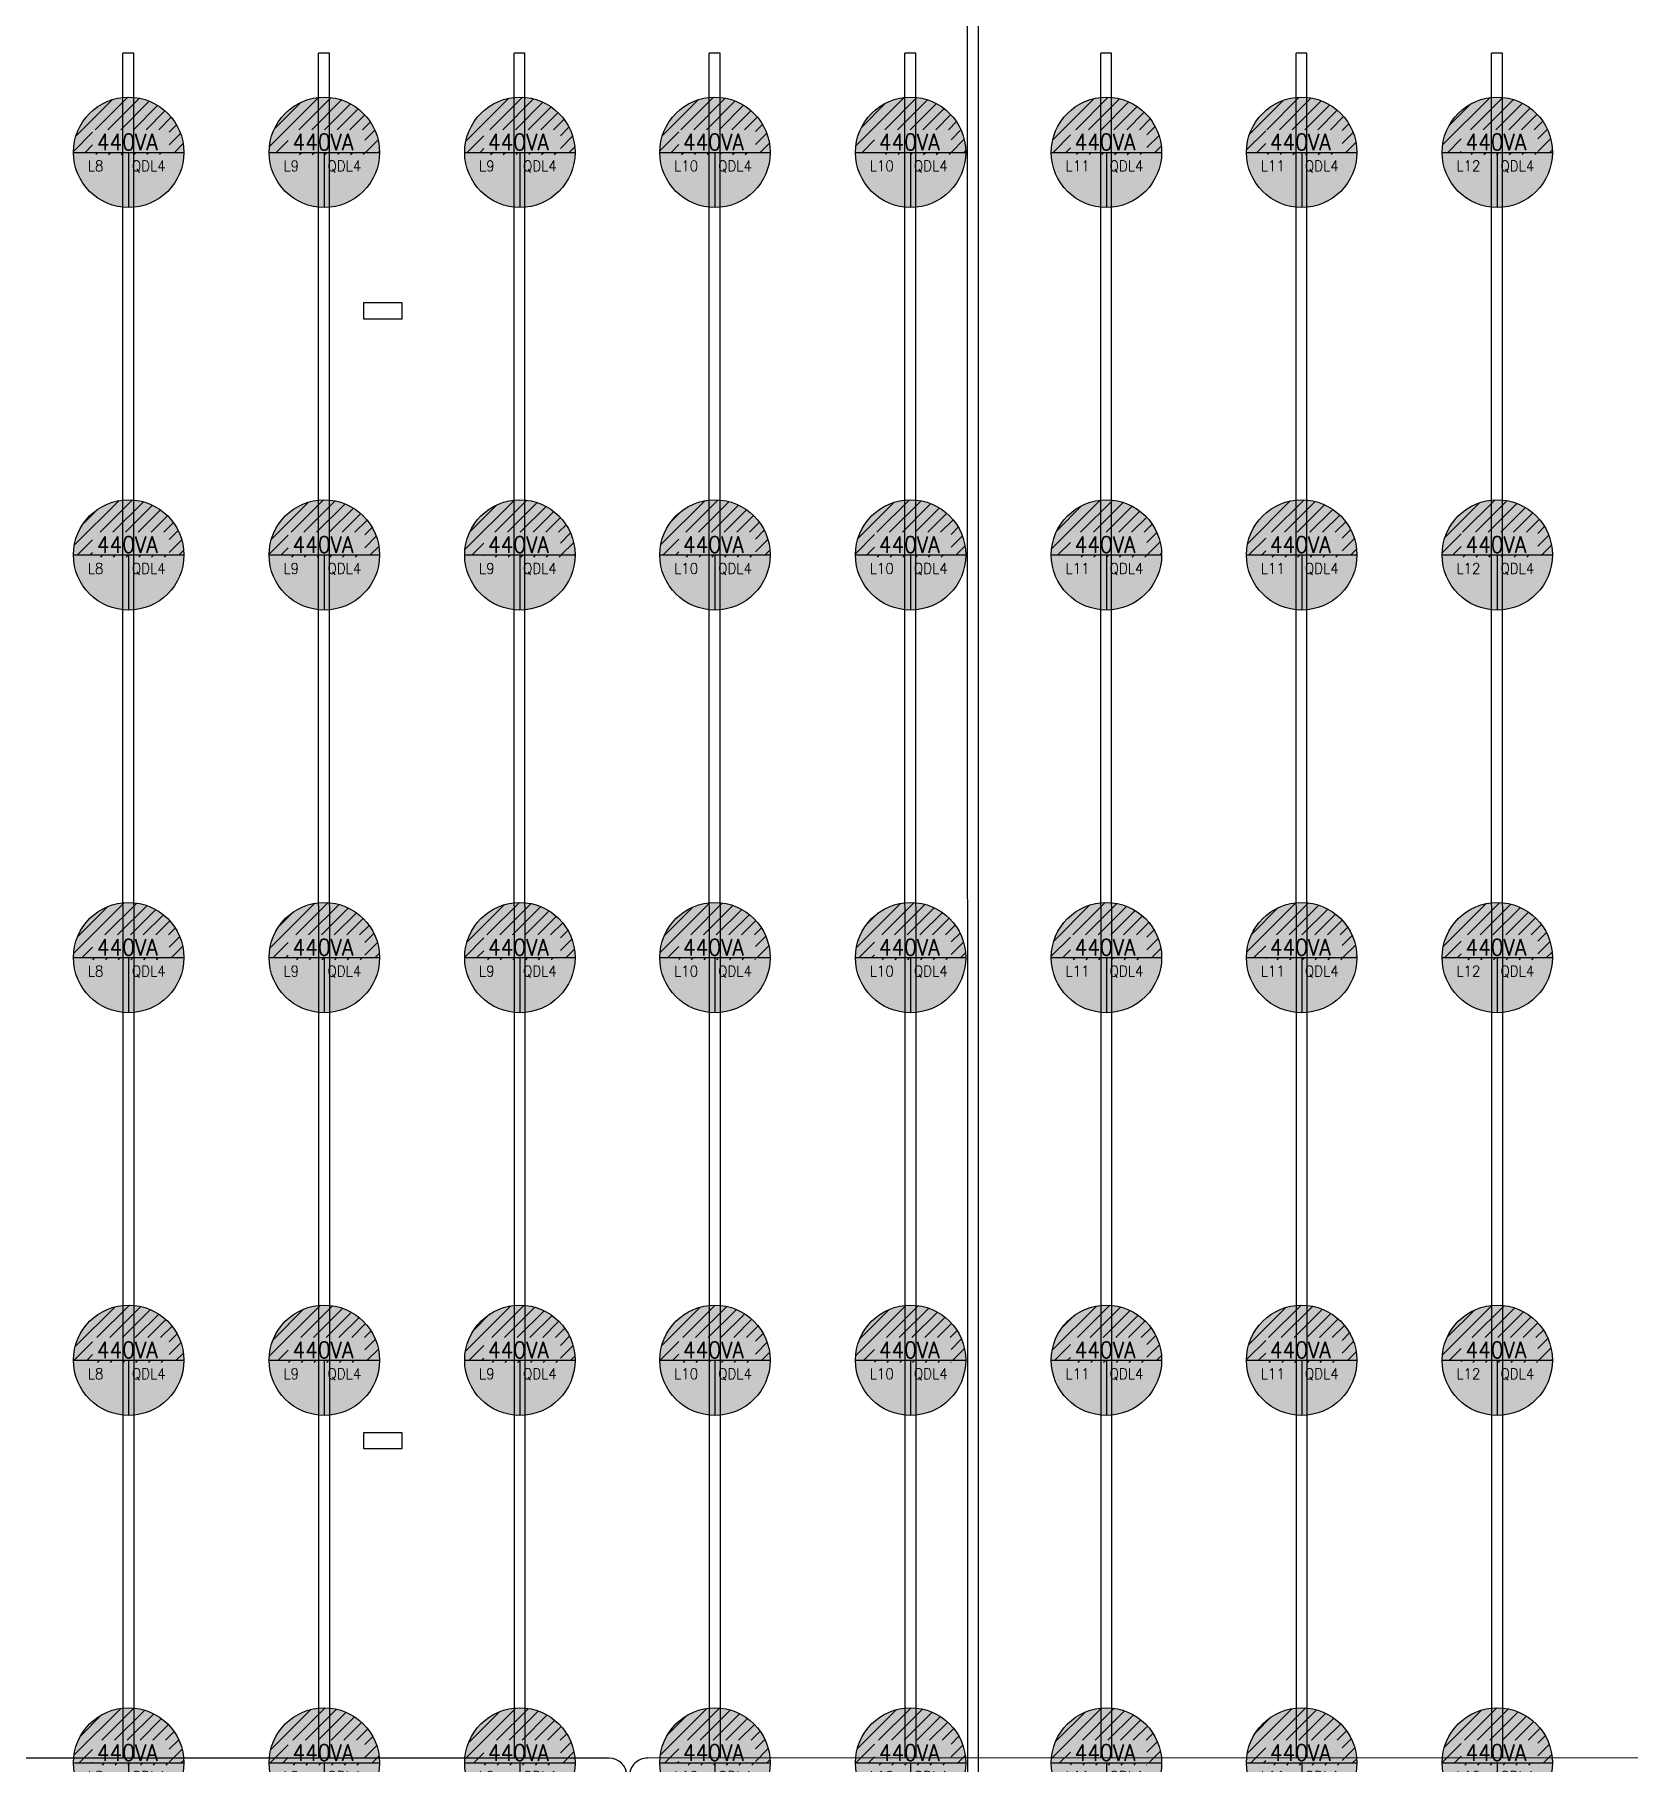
# Model space of a CAD drawing. Extents: x -543 to 641, y -146 to 322.
# Drawn here: x 370.39 to 392.53, y 25.09 to 49.09 of the extents above; entities that cross this region are included whole.
import ezdxf

# ---------------------------------------------------------------- set-up
doc = ezdxf.new("R2010")
doc.units = 0
doc.header["$MEASUREMENT"] = 0
for name, color, linetype in [('_ARQ', 5, 'Continuous'), ('_ELT-ELETROCALHAS', 1, 'Continuous'), ('_ELT-LUMINARIAS', 3, 'Continuous'), ('_ELT-MÁQUINAS', 3, 'Continuous')]:
    doc.layers.add(name, color=color, linetype=linetype)
doc.styles.add('textstyle4', font='arial.ttf')
doc.styles.add('textstyle6', font='Standard')

# ---------------------------------------------------------------- blocks, each defined once
blk = doc.blocks.new('LAMP_Recapagem')
at = {"true_color": 0xffffff}
h = blk.add_hatch(color=7, dxfattribs=at)
h.dxf.hatch_style = 1
edge = h.paths.add_edge_path()
edge.add_arc((0, 0), 0.766, 0, 360)
at = {"layer": '_ELT-LUMINARIAS', "linetype": 'Continuous', "transparency": 33554687}
h = blk.add_hatch(dxfattribs=at)
h.set_pattern_fill('ANSI31', color=256, style=0, pattern_type=0)
h.set_pattern_definition([(45, (-325.58795, -41.82564), (-0.08838835, 0.08838835), [])])
edge = h.paths.add_edge_path(flags=0)
edge.add_line((-0.766, 0), (0.766, 0))
edge.add_arc((0, 0), 0.766, 0, 180)
h.paths.add_polyline_path([(-0.5, -0.03), (0.562, -0.03), (0.562, 0.315), (-0.5, 0.315)], flags=0)
at = {"layer": '_ELT-LUMINARIAS', "linetype": 'Continuous'}
blk.add_circle((0, 0), 0.766, dxfattribs=at)
at = {"layer": '_ELT-MÁQUINAS', "linetype": 'Continuous'}
for p, q in [((-0.766, 0), (0.766, 0)), ((0, 0), (0, -0.766))]:
    blk.add_line(p, q, dxfattribs=at)
at = {"layer": '_ELT-LUMINARIAS', "linetype": 'Continuous', "style": 'textstyle4'}
for tag, p, height in [('990VA', (-0.442, 0.031), 0.226), ('L34', (-0.568, -0.263), 0.15), ('QDL5', (0.044, -0.263), 0.15)]:
    blk.add_attdef(tag, p, '', height=height, dxfattribs=at)

msp = doc.modelspace()

# ---------------------------------------------------------------- linework, layer by layer
at = {"layer": '_ARQ'}
for points in [[(374.964, 45.37), (375.489, 45.37), (375.489, 45.14), (374.964, 45.14)], [(374.964, 29.682), (375.489, 29.682), (375.489, 29.453), (374.964, 29.453)]]:
    msp.add_lwpolyline(points, close=True, dxfattribs=at)
at = {"layer": '_ELT-ELETROCALHAS', "linetype": 'Continuous'}
for p, q in [((383.349, 22.956), (383.344, 51.277)), ((383.499, 22.956), (383.494, 51.275)), ((371.625, 25.16), (371.62, 48.833)), ((371.77, 48.832), (371.62, 48.833)), ((371.775, 25.16), (371.77, 48.832)), ((374.34, 25.16), (374.336, 48.833)), ((374.486, 48.832), (374.336, 48.833)), ((374.49, 25.16), (374.486, 48.832)), ((377.055, 25.16), (377.051, 48.833)), ((377.201, 48.832), (377.051, 48.833)), ((377.205, 25.16), (377.201, 48.832)), ((379.763, 25.16), (379.759, 48.833)), ((379.909, 48.832), (379.759, 48.833)), ((379.913, 25.16), (379.909, 48.832)), ((382.48, 25.16), (382.475, 48.833)), ((382.625, 48.832), (382.475, 48.833)), ((382.63, 25.16), (382.625, 48.832)), ((385.199, 25.16), (385.194, 48.833)), ((385.344, 48.832), (385.194, 48.833)), ((385.349, 25.16), (385.344, 48.832)), ((387.909, 25.16), (387.904, 48.833)), ((388.054, 48.832), (387.904, 48.833)), ((388.059, 25.16), (388.054, 48.832)), ((390.624, 25.16), (390.619, 48.833)), ((390.769, 48.832), (390.619, 48.833)), ((390.774, 25.16), (390.769, 48.832)), ((378.364, 25.163), (357.058, 25.16)), ((399.808, 25.166), (378.902, 25.163))]:
    msp.add_line(p, q, dxfattribs=at)
for centre, start, end in [((378.364, 24.913), 0.145, 90.007), ((378.902, 24.913), 90.0069, 180.145)]:
    msp.add_arc(centre, 0.25, start, end, dxfattribs=at)

# ---------------------------------------------------------------- block references
at = {"layer": '_ELT-LUMINARIAS', "linetype": 'Continuous'}
ref = msp.add_blockref('LAMP_Recapagem', (371.699, 47.454), dxfattribs=at)
ref.add_attrib('L34', 'L8', (371.131, 47.191), dxfattribs={"linetype": 'Continuous', "height": 0.1501, "style": 'textstyle6'})
ref.add_attrib('QDL5', 'QDL4', (371.743, 47.191), dxfattribs={"linetype": 'Continuous', "height": 0.1501, "style": 'textstyle6'})
ref.add_attrib('990VA', '440VA', (371.257, 47.485), dxfattribs={"linetype": 'Continuous', "height": 0.2256, "style": 'textstyle6'})
ref = msp.add_blockref('LAMP_Recapagem', (374.415, 47.454), dxfattribs=at)
ref.add_attrib('L34', 'L9', (373.847, 47.191), dxfattribs={"linetype": 'Continuous', "height": 0.1501, "style": 'textstyle6'})
ref.add_attrib('QDL5', 'QDL4', (374.459, 47.191), dxfattribs={"linetype": 'Continuous', "height": 0.1501, "style": 'textstyle6'})
ref.add_attrib('990VA', '440VA', (373.973, 47.485), dxfattribs={"linetype": 'Continuous', "height": 0.2256, "style": 'textstyle6'})
ref = msp.add_blockref('LAMP_Recapagem', (377.13, 47.454), dxfattribs=at)
ref.add_attrib('L34', 'L9', (376.562, 47.191), dxfattribs={"linetype": 'Continuous', "height": 0.1501, "style": 'textstyle6'})
ref.add_attrib('QDL5', 'QDL4', (377.174, 47.191), dxfattribs={"linetype": 'Continuous', "height": 0.1501, "style": 'textstyle6'})
ref.add_attrib('990VA', '440VA', (376.688, 47.485), dxfattribs={"linetype": 'Continuous', "height": 0.2256, "style": 'textstyle6'})
ref = msp.add_blockref('LAMP_Recapagem', (379.838, 47.454), dxfattribs=at)
ref.add_attrib('L34', 'L10', (379.27, 47.191), dxfattribs={"linetype": 'Continuous', "height": 0.1501, "style": 'textstyle6'})
ref.add_attrib('QDL5', 'QDL4', (379.882, 47.191), dxfattribs={"linetype": 'Continuous', "height": 0.1501, "style": 'textstyle6'})
ref.add_attrib('990VA', '440VA', (379.395, 47.485), dxfattribs={"linetype": 'Continuous', "height": 0.2256, "style": 'textstyle6'})
ref = msp.add_blockref('LAMP_Recapagem', (382.554, 47.454), dxfattribs=at)
ref.add_attrib('L34', 'L10', (381.986, 47.191), dxfattribs={"linetype": 'Continuous', "height": 0.1501, "style": 'textstyle6'})
ref.add_attrib('QDL5', 'QDL4', (382.599, 47.191), dxfattribs={"linetype": 'Continuous', "height": 0.1501, "style": 'textstyle6'})
ref.add_attrib('990VA', '440VA', (382.112, 47.485), dxfattribs={"linetype": 'Continuous', "height": 0.2256, "style": 'textstyle6'})
ref = msp.add_blockref('LAMP_Recapagem', (385.273, 47.454), dxfattribs=at)
ref.add_attrib('L34', 'L11', (384.705, 47.191), dxfattribs={"linetype": 'Continuous', "height": 0.1501, "style": 'textstyle6'})
ref.add_attrib('QDL5', 'QDL4', (385.317, 47.191), dxfattribs={"linetype": 'Continuous', "height": 0.1501, "style": 'textstyle6'})
ref.add_attrib('990VA', '440VA', (384.831, 47.485), dxfattribs={"linetype": 'Continuous', "height": 0.2256, "style": 'textstyle6'})
ref = msp.add_blockref('LAMP_Recapagem', (387.983, 47.454), dxfattribs=at)
ref.add_attrib('L34', 'L11', (387.415, 47.191), dxfattribs={"linetype": 'Continuous', "height": 0.1501, "style": 'textstyle6'})
ref.add_attrib('QDL5', 'QDL4', (388.027, 47.191), dxfattribs={"linetype": 'Continuous', "height": 0.1501, "style": 'textstyle6'})
ref.add_attrib('990VA', '440VA', (387.541, 47.485), dxfattribs={"linetype": 'Continuous', "height": 0.2256, "style": 'textstyle6'})
ref = msp.add_blockref('LAMP_Recapagem', (390.698, 47.454), dxfattribs=at)
ref.add_attrib('L34', 'L12', (390.13, 47.191), dxfattribs={"linetype": 'Continuous', "height": 0.1501, "style": 'textstyle6'})
ref.add_attrib('QDL5', 'QDL4', (390.742, 47.191), dxfattribs={"linetype": 'Continuous', "height": 0.1501, "style": 'textstyle6'})
ref.add_attrib('990VA', '440VA', (390.256, 47.485), dxfattribs={"linetype": 'Continuous', "height": 0.2256, "style": 'textstyle6'})
ref = msp.add_blockref('LAMP_Recapagem', (371.699, 41.865), dxfattribs=at)
ref.add_attrib('L34', 'L8', (371.131, 41.602), dxfattribs={"linetype": 'Continuous', "height": 0.1501, "style": 'textstyle6'})
ref.add_attrib('QDL5', 'QDL4', (371.743, 41.602), dxfattribs={"linetype": 'Continuous', "height": 0.1501, "style": 'textstyle6'})
ref.add_attrib('990VA', '440VA', (371.257, 41.896), dxfattribs={"linetype": 'Continuous', "height": 0.2256, "style": 'textstyle6'})
ref = msp.add_blockref('LAMP_Recapagem', (374.415, 41.865), dxfattribs=at)
ref.add_attrib('L34', 'L9', (373.847, 41.602), dxfattribs={"linetype": 'Continuous', "height": 0.1501, "style": 'textstyle6'})
ref.add_attrib('QDL5', 'QDL4', (374.459, 41.602), dxfattribs={"linetype": 'Continuous', "height": 0.1501, "style": 'textstyle6'})
ref.add_attrib('990VA', '440VA', (373.973, 41.896), dxfattribs={"linetype": 'Continuous', "height": 0.2256, "style": 'textstyle6'})
ref = msp.add_blockref('LAMP_Recapagem', (377.13, 41.865), dxfattribs=at)
ref.add_attrib('L34', 'L9', (376.562, 41.602), dxfattribs={"linetype": 'Continuous', "height": 0.1501, "style": 'textstyle6'})
ref.add_attrib('QDL5', 'QDL4', (377.174, 41.602), dxfattribs={"linetype": 'Continuous', "height": 0.1501, "style": 'textstyle6'})
ref.add_attrib('990VA', '440VA', (376.688, 41.896), dxfattribs={"linetype": 'Continuous', "height": 0.2256, "style": 'textstyle6'})
ref = msp.add_blockref('LAMP_Recapagem', (379.838, 41.865), dxfattribs=at)
ref.add_attrib('L34', 'L10', (379.27, 41.602), dxfattribs={"linetype": 'Continuous', "height": 0.1501, "style": 'textstyle6'})
ref.add_attrib('QDL5', 'QDL4', (379.882, 41.602), dxfattribs={"linetype": 'Continuous', "height": 0.1501, "style": 'textstyle6'})
ref.add_attrib('990VA', '440VA', (379.395, 41.896), dxfattribs={"linetype": 'Continuous', "height": 0.2256, "style": 'textstyle6'})
ref = msp.add_blockref('LAMP_Recapagem', (382.554, 41.865), dxfattribs=at)
ref.add_attrib('L34', 'L10', (381.986, 41.602), dxfattribs={"linetype": 'Continuous', "height": 0.1501, "style": 'textstyle6'})
ref.add_attrib('QDL5', 'QDL4', (382.599, 41.602), dxfattribs={"linetype": 'Continuous', "height": 0.1501, "style": 'textstyle6'})
ref.add_attrib('990VA', '440VA', (382.112, 41.896), dxfattribs={"linetype": 'Continuous', "height": 0.2256, "style": 'textstyle6'})
ref = msp.add_blockref('LAMP_Recapagem', (385.273, 41.865), dxfattribs=at)
ref.add_attrib('L34', 'L11', (384.705, 41.602), dxfattribs={"linetype": 'Continuous', "height": 0.1501, "style": 'textstyle6'})
ref.add_attrib('QDL5', 'QDL4', (385.317, 41.602), dxfattribs={"linetype": 'Continuous', "height": 0.1501, "style": 'textstyle6'})
ref.add_attrib('990VA', '440VA', (384.831, 41.896), dxfattribs={"linetype": 'Continuous', "height": 0.2256, "style": 'textstyle6'})
ref = msp.add_blockref('LAMP_Recapagem', (387.983, 41.865), dxfattribs=at)
ref.add_attrib('L34', 'L11', (387.415, 41.602), dxfattribs={"linetype": 'Continuous', "height": 0.1501, "style": 'textstyle6'})
ref.add_attrib('QDL5', 'QDL4', (388.027, 41.602), dxfattribs={"linetype": 'Continuous', "height": 0.1501, "style": 'textstyle6'})
ref.add_attrib('990VA', '440VA', (387.541, 41.896), dxfattribs={"linetype": 'Continuous', "height": 0.2256, "style": 'textstyle6'})
ref = msp.add_blockref('LAMP_Recapagem', (390.698, 41.865), dxfattribs=at)
ref.add_attrib('L34', 'L12', (390.13, 41.602), dxfattribs={"linetype": 'Continuous', "height": 0.1501, "style": 'textstyle6'})
ref.add_attrib('QDL5', 'QDL4', (390.742, 41.602), dxfattribs={"linetype": 'Continuous', "height": 0.1501, "style": 'textstyle6'})
ref.add_attrib('990VA', '440VA', (390.256, 41.896), dxfattribs={"linetype": 'Continuous', "height": 0.2256, "style": 'textstyle6'})
ref = msp.add_blockref('LAMP_Recapagem', (371.699, 36.275), dxfattribs=at)
ref.add_attrib('L34', 'L8', (371.131, 36.012), dxfattribs={"linetype": 'Continuous', "height": 0.1501, "style": 'textstyle6'})
ref.add_attrib('QDL5', 'QDL4', (371.743, 36.012), dxfattribs={"linetype": 'Continuous', "height": 0.1501, "style": 'textstyle6'})
ref.add_attrib('990VA', '440VA', (371.257, 36.306), dxfattribs={"linetype": 'Continuous', "height": 0.2256, "style": 'textstyle6'})
ref = msp.add_blockref('LAMP_Recapagem', (374.415, 36.275), dxfattribs=at)
ref.add_attrib('L34', 'L9', (373.847, 36.012), dxfattribs={"linetype": 'Continuous', "height": 0.1501, "style": 'textstyle6'})
ref.add_attrib('QDL5', 'QDL4', (374.459, 36.012), dxfattribs={"linetype": 'Continuous', "height": 0.1501, "style": 'textstyle6'})
ref.add_attrib('990VA', '440VA', (373.973, 36.306), dxfattribs={"linetype": 'Continuous', "height": 0.2256, "style": 'textstyle6'})
ref = msp.add_blockref('LAMP_Recapagem', (377.13, 36.275), dxfattribs=at)
ref.add_attrib('L34', 'L9', (376.562, 36.012), dxfattribs={"linetype": 'Continuous', "height": 0.1501, "style": 'textstyle6'})
ref.add_attrib('QDL5', 'QDL4', (377.174, 36.012), dxfattribs={"linetype": 'Continuous', "height": 0.1501, "style": 'textstyle6'})
ref.add_attrib('990VA', '440VA', (376.688, 36.306), dxfattribs={"linetype": 'Continuous', "height": 0.2256, "style": 'textstyle6'})
ref = msp.add_blockref('LAMP_Recapagem', (379.838, 36.275), dxfattribs=at)
ref.add_attrib('L34', 'L10', (379.27, 36.012), dxfattribs={"linetype": 'Continuous', "height": 0.1501, "style": 'textstyle6'})
ref.add_attrib('QDL5', 'QDL4', (379.882, 36.012), dxfattribs={"linetype": 'Continuous', "height": 0.1501, "style": 'textstyle6'})
ref.add_attrib('990VA', '440VA', (379.395, 36.306), dxfattribs={"linetype": 'Continuous', "height": 0.2256, "style": 'textstyle6'})
ref = msp.add_blockref('LAMP_Recapagem', (382.554, 36.275), dxfattribs=at)
ref.add_attrib('L34', 'L10', (381.986, 36.012), dxfattribs={"linetype": 'Continuous', "height": 0.1501, "style": 'textstyle6'})
ref.add_attrib('QDL5', 'QDL4', (382.599, 36.012), dxfattribs={"linetype": 'Continuous', "height": 0.1501, "style": 'textstyle6'})
ref.add_attrib('990VA', '440VA', (382.112, 36.306), dxfattribs={"linetype": 'Continuous', "height": 0.2256, "style": 'textstyle6'})
ref = msp.add_blockref('LAMP_Recapagem', (385.273, 36.275), dxfattribs=at)
ref.add_attrib('L34', 'L11', (384.705, 36.012), dxfattribs={"linetype": 'Continuous', "height": 0.1501, "style": 'textstyle6'})
ref.add_attrib('QDL5', 'QDL4', (385.317, 36.012), dxfattribs={"linetype": 'Continuous', "height": 0.1501, "style": 'textstyle6'})
ref.add_attrib('990VA', '440VA', (384.831, 36.306), dxfattribs={"linetype": 'Continuous', "height": 0.2256, "style": 'textstyle6'})
ref = msp.add_blockref('LAMP_Recapagem', (387.983, 36.275), dxfattribs=at)
ref.add_attrib('L34', 'L11', (387.415, 36.012), dxfattribs={"linetype": 'Continuous', "height": 0.1501, "style": 'textstyle6'})
ref.add_attrib('QDL5', 'QDL4', (388.027, 36.012), dxfattribs={"linetype": 'Continuous', "height": 0.1501, "style": 'textstyle6'})
ref.add_attrib('990VA', '440VA', (387.541, 36.306), dxfattribs={"linetype": 'Continuous', "height": 0.2256, "style": 'textstyle6'})
ref = msp.add_blockref('LAMP_Recapagem', (390.698, 36.275), dxfattribs=at)
ref.add_attrib('L34', 'L12', (390.13, 36.012), dxfattribs={"linetype": 'Continuous', "height": 0.1501, "style": 'textstyle6'})
ref.add_attrib('QDL5', 'QDL4', (390.742, 36.012), dxfattribs={"linetype": 'Continuous', "height": 0.1501, "style": 'textstyle6'})
ref.add_attrib('990VA', '440VA', (390.256, 36.306), dxfattribs={"linetype": 'Continuous', "height": 0.2256, "style": 'textstyle6'})
ref = msp.add_blockref('LAMP_Recapagem', (371.699, 30.685), dxfattribs=at)
ref.add_attrib('L34', 'L8', (371.131, 30.422), dxfattribs={"linetype": 'Continuous', "height": 0.1501, "style": 'textstyle6'})
ref.add_attrib('QDL5', 'QDL4', (371.743, 30.422), dxfattribs={"linetype": 'Continuous', "height": 0.1501, "style": 'textstyle6'})
ref.add_attrib('990VA', '440VA', (371.257, 30.716), dxfattribs={"linetype": 'Continuous', "height": 0.2256, "style": 'textstyle6'})
ref = msp.add_blockref('LAMP_Recapagem', (374.415, 30.685), dxfattribs=at)
ref.add_attrib('L34', 'L9', (373.847, 30.422), dxfattribs={"linetype": 'Continuous', "height": 0.1501, "style": 'textstyle6'})
ref.add_attrib('QDL5', 'QDL4', (374.459, 30.422), dxfattribs={"linetype": 'Continuous', "height": 0.1501, "style": 'textstyle6'})
ref.add_attrib('990VA', '440VA', (373.973, 30.716), dxfattribs={"linetype": 'Continuous', "height": 0.2256, "style": 'textstyle6'})
ref = msp.add_blockref('LAMP_Recapagem', (377.13, 30.685), dxfattribs=at)
ref.add_attrib('L34', 'L9', (376.562, 30.422), dxfattribs={"linetype": 'Continuous', "height": 0.1501, "style": 'textstyle6'})
ref.add_attrib('QDL5', 'QDL4', (377.174, 30.422), dxfattribs={"linetype": 'Continuous', "height": 0.1501, "style": 'textstyle6'})
ref.add_attrib('990VA', '440VA', (376.688, 30.716), dxfattribs={"linetype": 'Continuous', "height": 0.2256, "style": 'textstyle6'})
ref = msp.add_blockref('LAMP_Recapagem', (379.838, 30.685), dxfattribs=at)
ref.add_attrib('L34', 'L10', (379.27, 30.422), dxfattribs={"linetype": 'Continuous', "height": 0.1501, "style": 'textstyle6'})
ref.add_attrib('QDL5', 'QDL4', (379.882, 30.422), dxfattribs={"linetype": 'Continuous', "height": 0.1501, "style": 'textstyle6'})
ref.add_attrib('990VA', '440VA', (379.395, 30.716), dxfattribs={"linetype": 'Continuous', "height": 0.2256, "style": 'textstyle6'})
ref = msp.add_blockref('LAMP_Recapagem', (382.554, 30.685), dxfattribs=at)
ref.add_attrib('L34', 'L10', (381.986, 30.422), dxfattribs={"linetype": 'Continuous', "height": 0.1501, "style": 'textstyle6'})
ref.add_attrib('QDL5', 'QDL4', (382.599, 30.422), dxfattribs={"linetype": 'Continuous', "height": 0.1501, "style": 'textstyle6'})
ref.add_attrib('990VA', '440VA', (382.112, 30.716), dxfattribs={"linetype": 'Continuous', "height": 0.2256, "style": 'textstyle6'})
ref = msp.add_blockref('LAMP_Recapagem', (385.273, 30.685), dxfattribs=at)
ref.add_attrib('L34', 'L11', (384.705, 30.422), dxfattribs={"linetype": 'Continuous', "height": 0.1501, "style": 'textstyle6'})
ref.add_attrib('QDL5', 'QDL4', (385.317, 30.422), dxfattribs={"linetype": 'Continuous', "height": 0.1501, "style": 'textstyle6'})
ref.add_attrib('990VA', '440VA', (384.831, 30.716), dxfattribs={"linetype": 'Continuous', "height": 0.2256, "style": 'textstyle6'})
ref = msp.add_blockref('LAMP_Recapagem', (387.983, 30.685), dxfattribs=at)
ref.add_attrib('L34', 'L11', (387.415, 30.422), dxfattribs={"linetype": 'Continuous', "height": 0.1501, "style": 'textstyle6'})
ref.add_attrib('QDL5', 'QDL4', (388.027, 30.422), dxfattribs={"linetype": 'Continuous', "height": 0.1501, "style": 'textstyle6'})
ref.add_attrib('990VA', '440VA', (387.541, 30.716), dxfattribs={"linetype": 'Continuous', "height": 0.2256, "style": 'textstyle6'})
ref = msp.add_blockref('LAMP_Recapagem', (390.698, 30.685), dxfattribs=at)
ref.add_attrib('L34', 'L12', (390.13, 30.422), dxfattribs={"linetype": 'Continuous', "height": 0.1501, "style": 'textstyle6'})
ref.add_attrib('QDL5', 'QDL4', (390.742, 30.422), dxfattribs={"linetype": 'Continuous', "height": 0.1501, "style": 'textstyle6'})
ref.add_attrib('990VA', '440VA', (390.256, 30.716), dxfattribs={"linetype": 'Continuous', "height": 0.2256, "style": 'textstyle6'})
ref = msp.add_blockref('LAMP_Recapagem', (371.699, 25.095), dxfattribs=at)
ref.add_attrib('L34', 'L8', (371.131, 24.832), dxfattribs={"linetype": 'Continuous', "height": 0.1501, "style": 'textstyle6'})
ref.add_attrib('QDL5', 'QDL4', (371.743, 24.832), dxfattribs={"linetype": 'Continuous', "height": 0.1501, "style": 'textstyle6'})
ref.add_attrib('990VA', '440VA', (371.257, 25.126), dxfattribs={"linetype": 'Continuous', "height": 0.2256, "style": 'textstyle6'})
ref = msp.add_blockref('LAMP_Recapagem', (374.415, 25.095), dxfattribs=at)
ref.add_attrib('L34', 'L9', (373.847, 24.832), dxfattribs={"linetype": 'Continuous', "height": 0.1501, "style": 'textstyle6'})
ref.add_attrib('QDL5', 'QDL4', (374.459, 24.832), dxfattribs={"linetype": 'Continuous', "height": 0.1501, "style": 'textstyle6'})
ref.add_attrib('990VA', '440VA', (373.973, 25.126), dxfattribs={"linetype": 'Continuous', "height": 0.2256, "style": 'textstyle6'})
ref = msp.add_blockref('LAMP_Recapagem', (377.13, 25.095), dxfattribs=at)
ref.add_attrib('L34', 'L9', (376.562, 24.832), dxfattribs={"linetype": 'Continuous', "height": 0.1501, "style": 'textstyle6'})
ref.add_attrib('QDL5', 'QDL4', (377.174, 24.832), dxfattribs={"linetype": 'Continuous', "height": 0.1501, "style": 'textstyle6'})
ref.add_attrib('990VA', '440VA', (376.688, 25.126), dxfattribs={"linetype": 'Continuous', "height": 0.2256, "style": 'textstyle6'})
ref = msp.add_blockref('LAMP_Recapagem', (379.838, 25.095), dxfattribs=at)
ref.add_attrib('L34', 'L10', (379.27, 24.832), dxfattribs={"linetype": 'Continuous', "height": 0.1501, "style": 'textstyle6'})
ref.add_attrib('QDL5', 'QDL4', (379.882, 24.832), dxfattribs={"linetype": 'Continuous', "height": 0.1501, "style": 'textstyle6'})
ref.add_attrib('990VA', '440VA', (379.395, 25.126), dxfattribs={"linetype": 'Continuous', "height": 0.2256, "style": 'textstyle6'})
ref = msp.add_blockref('LAMP_Recapagem', (382.554, 25.095), dxfattribs=at)
ref.add_attrib('L34', 'L10', (381.986, 24.832), dxfattribs={"linetype": 'Continuous', "height": 0.1501, "style": 'textstyle6'})
ref.add_attrib('QDL5', 'QDL4', (382.599, 24.832), dxfattribs={"linetype": 'Continuous', "height": 0.1501, "style": 'textstyle6'})
ref.add_attrib('990VA', '440VA', (382.112, 25.126), dxfattribs={"linetype": 'Continuous', "height": 0.2256, "style": 'textstyle6'})
ref = msp.add_blockref('LAMP_Recapagem', (385.273, 25.095), dxfattribs=at)
ref.add_attrib('L34', 'L11', (384.705, 24.832), dxfattribs={"linetype": 'Continuous', "height": 0.1501, "style": 'textstyle6'})
ref.add_attrib('QDL5', 'QDL4', (385.317, 24.832), dxfattribs={"linetype": 'Continuous', "height": 0.1501, "style": 'textstyle6'})
ref.add_attrib('990VA', '440VA', (384.831, 25.126), dxfattribs={"linetype": 'Continuous', "height": 0.2256, "style": 'textstyle6'})
ref = msp.add_blockref('LAMP_Recapagem', (387.983, 25.095), dxfattribs=at)
ref.add_attrib('L34', 'L11', (387.415, 24.832), dxfattribs={"linetype": 'Continuous', "height": 0.1501, "style": 'textstyle6'})
ref.add_attrib('QDL5', 'QDL4', (388.027, 24.832), dxfattribs={"linetype": 'Continuous', "height": 0.1501, "style": 'textstyle6'})
ref.add_attrib('990VA', '440VA', (387.541, 25.126), dxfattribs={"linetype": 'Continuous', "height": 0.2256, "style": 'textstyle6'})
ref = msp.add_blockref('LAMP_Recapagem', (390.698, 25.095), dxfattribs=at)
ref.add_attrib('L34', 'L12', (390.13, 24.832), dxfattribs={"linetype": 'Continuous', "height": 0.1501, "style": 'textstyle6'})
ref.add_attrib('QDL5', 'QDL4', (390.742, 24.832), dxfattribs={"linetype": 'Continuous', "height": 0.1501, "style": 'textstyle6'})
ref.add_attrib('990VA', '440VA', (390.256, 25.126), dxfattribs={"linetype": 'Continuous', "height": 0.2256, "style": 'textstyle6'})

doc.saveas('drawing.dxf')
